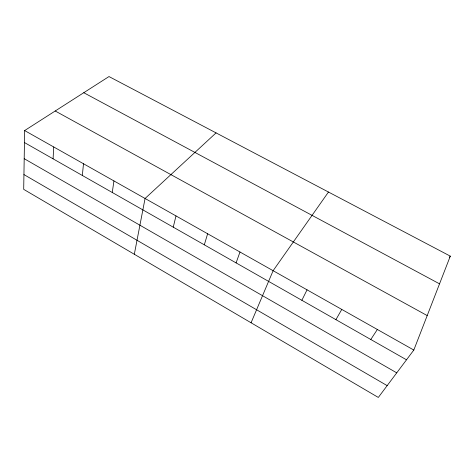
<?xml version="1.0" encoding="UTF-8"?>
<svg xmlns="http://www.w3.org/2000/svg" width="474" height="474" viewBox="0 0 474 474"><rect width="100%" height="100%" fill="white"/><g stroke="black" fill="none" stroke-linecap="round" stroke-linejoin="round"><path stroke-width="0.71" d="M24.642 130.563L23.7 189.357L378.317 397.443L413.814 350.049L450.3 256.138L108.996 76.557L24.642 130.563L413.814 350.049M53.076 158.826L53.74 146.976M82.34 175.469L83.495 163.755M112.267 192.485L113.932 180.92M134.32 254.265L145.068 198.482L216.061 132.892M173.253 227.165L175.99 215.925M204.318 244.827L207.624 233.765M236.088 262.892L239.992 252.02M251.066 322.77L273.119 270.701L328.47 192.035M301.867 300.297L307.039 289.833M335.924 319.66L341.772 309.421M370.792 339.491L377.351 329.489M449.5 257.287L450.3 256.138M83.762 92.708L439.534 283.843M55.215 110.993L427.204 315.583M24.447 142.55L406.508 359.802M24.192 158.677L396.738 372.848M23.937 174.574L387.163 385.629"/></g></svg>
